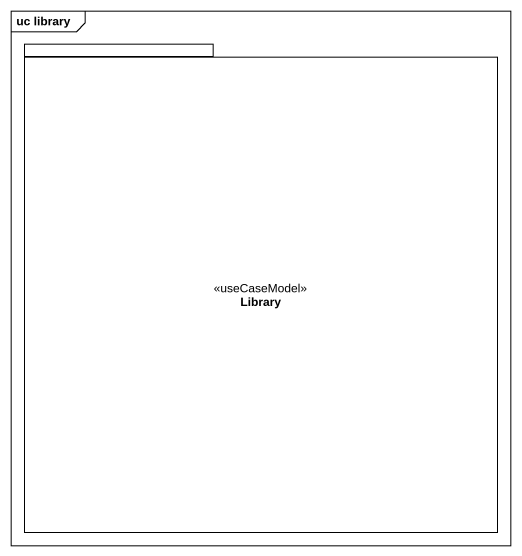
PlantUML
@startuml
mainframe uc library
package Library <<useCaseModel>> {
}
@enduml
